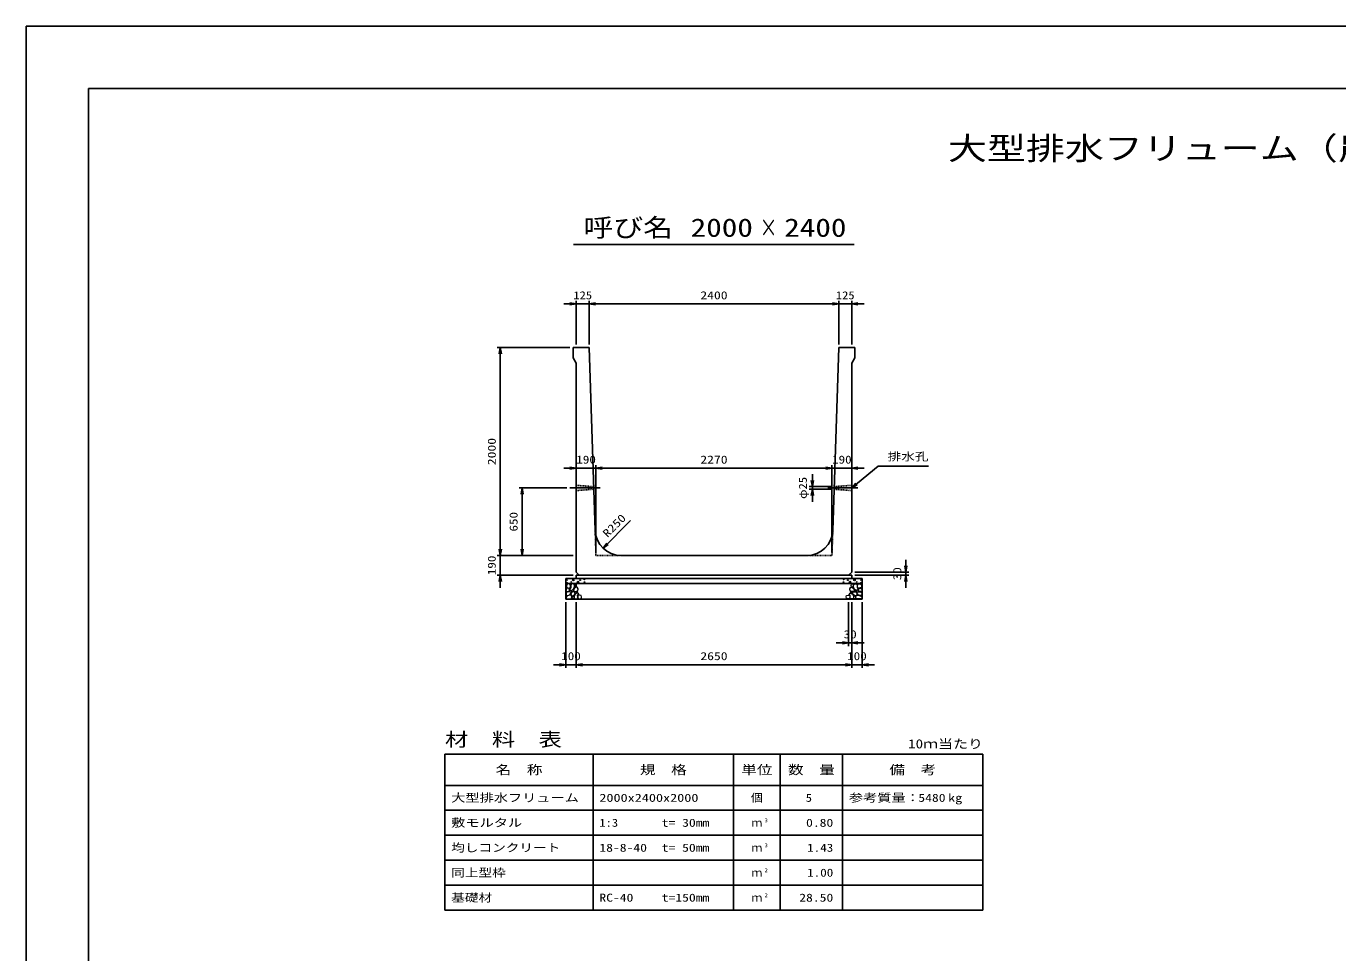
# Model space of a CAD drawing. Units: millimetres at full size. Extents: x 0 to 25230, y 0 to 17820.
# Drawn here: x 0 to 12615, y 8910 to 17820 of the extents above; entities that cross this region are included whole.
import ezdxf
from ezdxf.enums import TextEntityAlignment as Align

# ---------------------------------------------------------------- set-up
doc = ezdxf.new("R2010")
doc.units = ezdxf.units.MM
doc.linetypes.add('CHAIN', pattern=[18.5, 12, -1.5, 3.5, -1.5])
doc.linetypes.add('DASHED_SPACED', pattern=[12, 6, -6])
for name, color, linetype, lineweight in [('0_2', 7, 'Continuous', 25), ('D-BMK', 2, 'CHAIN', 25), ('D-DCR-HCHn', 4, 'Continuous', 9), ('D-MTR-FRAM', 7, 'Continuous', 25), ('D-MTR-LINE', 7, 'Continuous', 25), ('D-STR-DIM', 7, 'Continuous', 25), ('D-STR-STRn', 1, 'Continuous', 25), ('D-TTL', 2, 'Continuous', 25), ('D-TTL-TXT', 7, 'Continuous', 25)]:
    doc.layers.add(name, color=color, linetype=linetype, lineweight=lineweight)
doc.layers.add('D-MTR', color=7, linetype='Continuous')
doc.layers.add('D-MTR-TXT', color=7, linetype='Continuous')
doc.styles.add('ＭＳ ゴシック', font='')
doc.styles.get('ＭＳ ゴシック').set_extended_font_data('MS Gothic')

# ---------------------------------------------------------------- blocks, each defined once
blk = doc.blocks.new('open_arrow')
at = {"color": 0, "linetype": 'Continuous', "lineweight": -2}
blk.add_lwpolyline([(7.5, 1.25), (0, 0), (7.5, -1.25)], dxfattribs=at)

msp = doc.modelspace()

# ---------------------------------------------------------------- linework, layer by layer
at = {"layer": '0_2'}
for p, q in [((5200, 13380), (4740, 13380)), ((4770, 13380), (4770, 12730)), ((5260, 12730), (4740, 12730)), ((7910, 12280), (7910, 11860)), ((7940, 12280), (7940, 11860)), ((8060, 11890), (7790, 11890))]:
    msp.add_line(p, q, dxfattribs=at)
at = {"layer": 'D-BMK'}
for p, q in [((5230, 13380), (5518.875, 13380)), ((7711.125, 13380), (8000, 13380))]:
    msp.add_line(p, q, dxfattribs=at)
at = {"layer": 'D-DCR-HCHn'}
for points in [[(5195.46, 12410.356), (5190.26, 12394.753), (5197.194, 12384.352), (5214.53, 12382.618), (5226.366, 12387.699), (5221.464, 12399.954), (5224.932, 12406.889), (5217.997, 12413.823), (5207.596, 12417.29)], [(5228.366, 12352.757), (5241.208, 12372.019), (5239.603, 12376.834), (5221.946, 12381.65), (5205.894, 12380.045), (5194.658, 12370.414), (5193.052, 12359.177), (5194.658, 12347.941), (5207.499, 12344.731)], [(5228.399, 12453.696), (5212.796, 12457.163), (5198.928, 12450.228), (5197.194, 12434.626), (5200.661, 12422.491), (5217.997, 12417.29), (5230.132, 12417.29), (5235.333, 12425.958), (5235.333, 12445.028)], [(5242.267, 12455.429), (5237.067, 12439.827), (5238.8, 12422.491), (5226.665, 12403.421), (5242.267, 12394.753), (5259.603, 12403.421), (5270.005, 12417.29), (5273.472, 12439.827), (5270.005, 12451.962), (5259.603, 12457.163)], [(5245.735, 12394.753), (5237.067, 12387.819), (5240.534, 12382.618), (5252.669, 12382.618), (5257.87, 12384.352), (5261.337, 12391.286), (5256.136, 12396.487)], [(5273.311, 12352.757), (5281.337, 12372.019), (5274.916, 12380.045), (5255.654, 12380.045), (5247.628, 12376.834), (5239.603, 12365.598), (5239.603, 12355.967), (5247.628, 12343.125), (5257.259, 12341.52)], [(5271.739, 12413.823), (5263.071, 12393.02), (5270.005, 12384.352), (5290.808, 12384.352), (5299.476, 12387.819), (5308.144, 12399.954), (5308.144, 12410.356), (5299.476, 12424.224), (5289.074, 12425.958)], [(5300.599, 12314.232), (5305.415, 12328.679), (5303.81, 12344.731), (5315.046, 12362.388), (5300.599, 12370.414), (5284.548, 12362.388), (5274.916, 12349.546), (5271.706, 12328.679), (5274.916, 12317.443), (5284.548, 12312.627)], [(5275.206, 12451.962), (5275.206, 12431.159), (5283.874, 12425.958), (5292.542, 12431.159), (5294.275, 12443.294), (5292.542, 12453.696), (5280.407, 12457.163)], [(5297.389, 12370.414), (5305.415, 12376.834), (5302.204, 12381.65), (5290.968, 12381.65), (5286.153, 12380.045), (5282.942, 12373.624), (5287.758, 12368.808)], [(7929.401, 12314.232), (7924.585, 12328.679), (7926.19, 12344.731), (7914.954, 12362.388), (7929.401, 12370.414), (7945.452, 12362.388), (7955.084, 12349.546), (7958.294, 12328.679), (7955.084, 12317.443), (7945.452, 12312.627)], [(7958.261, 12413.823), (7966.929, 12393.02), (7959.995, 12384.352), (7939.192, 12384.352), (7930.524, 12387.819), (7921.856, 12399.954), (7921.856, 12410.356), (7930.524, 12424.224), (7940.926, 12425.958)], [(7932.611, 12370.414), (7924.585, 12376.834), (7927.796, 12381.65), (7939.032, 12381.65), (7943.847, 12380.045), (7947.058, 12373.624), (7942.242, 12368.808)], [(7954.794, 12451.962), (7954.794, 12431.159), (7946.126, 12425.958), (7937.458, 12431.159), (7935.725, 12443.294), (7937.458, 12453.696), (7949.593, 12457.163)], [(7956.689, 12352.757), (7948.663, 12372.019), (7955.084, 12380.045), (7974.346, 12380.045), (7982.372, 12376.834), (7990.397, 12365.598), (7990.397, 12355.967), (7982.372, 12343.125), (7972.741, 12341.52)], [(7987.733, 12455.429), (7992.933, 12439.827), (7991.2, 12422.491), (8003.335, 12403.421), (7987.733, 12394.753), (7970.397, 12403.421), (7959.995, 12417.29), (7956.528, 12439.827), (7959.995, 12451.962), (7970.397, 12457.163)], [(7984.265, 12394.753), (7992.933, 12387.819), (7989.466, 12382.618), (7977.331, 12382.618), (7972.13, 12384.352), (7968.663, 12391.286), (7973.864, 12396.487)], [(8001.634, 12352.757), (7988.792, 12372.019), (7990.397, 12376.834), (8008.054, 12381.65), (8024.106, 12380.045), (8035.342, 12370.414), (8036.948, 12359.177), (8035.342, 12347.941), (8022.501, 12344.731)], [(8001.601, 12453.696), (8017.204, 12457.163), (8031.072, 12450.228), (8032.806, 12434.626), (8029.339, 12422.491), (8012.003, 12417.29), (7999.868, 12417.29), (7994.667, 12425.958), (7994.667, 12445.028)], [(8034.54, 12410.356), (8039.74, 12394.753), (8032.806, 12384.352), (8015.47, 12382.618), (8003.634, 12387.699), (8008.536, 12399.954), (8005.068, 12406.889), (8012.003, 12413.823), (8022.404, 12417.29)], [(5234.787, 12312.627), (5246.023, 12317.443), (5249.234, 12333.494), (5242.813, 12344.731), (5231.577, 12347.941), (5217.13, 12346.336), (5201.078, 12339.915), (5193.052, 12330.284), (5193.052, 12319.048), (5197.868, 12312.627), (5217.13, 12314.232)], [(5270.101, 12317.443), (5270.101, 12336.705), (5262.075, 12341.52), (5254.049, 12336.705), (5252.444, 12325.469), (5254.049, 12315.837), (5265.285, 12312.627)], [(5313.441, 12315.837), (5327.887, 12312.627), (5340.729, 12319.048), (5342.334, 12333.494), (5339.124, 12344.731), (5323.072, 12349.546), (5311.836, 12349.546), (5307.02, 12341.52), (5307.02, 12323.863)], [(7916.559, 12315.837), (7902.113, 12312.627), (7889.271, 12319.048), (7887.666, 12333.494), (7890.876, 12344.731), (7906.928, 12349.546), (7918.164, 12349.546), (7922.98, 12341.52), (7922.98, 12323.863)], [(7959.899, 12317.443), (7959.899, 12336.705), (7967.925, 12341.52), (7975.951, 12336.705), (7977.556, 12325.469), (7975.951, 12315.837), (7964.715, 12312.627)], [(7995.213, 12312.627), (7983.977, 12317.443), (7980.766, 12333.494), (7987.187, 12344.731), (7998.423, 12347.941), (8012.87, 12346.336), (8028.922, 12339.915), (8036.948, 12330.284), (8036.948, 12319.048), (8032.132, 12312.627), (8012.87, 12314.232)]]:
    msp.add_lwpolyline(points, close=True, dxfattribs=at)
for centre, radius in [((5200.727, 12493.955), 3), ((5263.336, 12493.955), 7.5), ((5327.708, 12493.164), 3), ((5368.131, 12500.006), 3), ((7861.869, 12500.006), 3), ((7902.292, 12493.164), 3), ((7966.664, 12493.955), 7.5), ((8029.273, 12493.955), 3), ((5201.869, 12468.91), 3), ((5242.292, 12475.752), 3), ((5306.664, 12474.961), 7.5), ((5369.273, 12474.961), 3), ((7860.727, 12474.961), 3), ((7923.336, 12474.961), 7.5), ((7987.708, 12475.752), 3), ((8028.131, 12468.91), 3)]:
    msp.add_circle(centre, radius, dxfattribs=at)
at = {"layer": 'D-MTR-FRAM'}
for p, q in [((4027.5, 10820), (9202.5, 10820)), ((4027.5, 10820), (4027.5, 9320)), ((9202.5, 10820), (9202.5, 9320)), ((4027.5, 9320), (9202.5, 9320))]:
    msp.add_line(p, q, dxfattribs=at)
at = {"layer": 'D-MTR-LINE'}
for p, q in [((5452.5, 10820), (5452.5, 9320)), ((6802.5, 10820), (6802.5, 9320)), ((7252.5, 10820), (7252.5, 9320)), ((7852.5, 10820), (7852.5, 9320)), ((4027.5, 10520), (9202.5, 10520)), ((4027.5, 10280), (9202.5, 10280)), ((4027.5, 10040), (9202.5, 10040)), ((4027.5, 9800), (9202.5, 9800)), ((4027.5, 9560), (9202.5, 9560))]:
    msp.add_line(p, q, dxfattribs=at)
at = {"layer": 'D-STR-DIM'}
for p, q in [((5170, 15150), (5535, 15150)), ((5290, 14760), (5290, 15180)), ((5415, 14760), (5415, 15180)), ((5415, 14760), (5415, 15180)), ((5415, 15150), (7815, 15150)), ((7695, 15150), (8060, 15150)), ((7815, 14760), (7815, 15180)), ((7815, 14760), (7815, 15180)), ((7940, 14760), (7940, 15180)), ((5230, 14730), (4530, 14730)), ((4560, 14730), (4560, 12730)), ((5170, 13570), (5600, 13570)), ((5480, 12760), (5480, 13600)), ((5480, 12760), (5480, 13600)), ((5480, 13570), (7750, 13570)), ((7561.125, 13512.5), (7561.125, 13247.5)), ((7630, 13570), (8060, 13570)), ((7750, 12760), (7750, 13600)), ((7750, 12760), (7750, 13600)), ((7741.531, 13392.5), (7531.125, 13392.5)), ((7740.719, 13367.5), (7531.125, 13367.5)), ((5548.125, 12800.375), (5813.29, 13065.54)), ((4560, 12850), (4560, 12420)), ((5260, 12730), (4530, 12730)), ((5260, 12730), (4530, 12730)), ((8460, 12690), (8460, 12420)), ((5260, 12540), (4530, 12540)), ((7970, 12570), (8490, 12570)), ((7970, 12540), (8490, 12540)), ((5190, 12280), (5190, 11650)), ((5290, 12280), (5290, 11650)), ((5290, 12280), (5290, 11650)), ((7940, 12280), (7940, 11650)), ((7940, 12280), (7940, 11650)), ((8040, 12280), (8040, 11650)), ((5410, 11680), (5070, 11680)), ((5290, 11680), (7940, 11680)), ((8160, 11680), (7820, 11680))]:
    msp.add_line(p, q, dxfattribs=at)
msp.add_lwpolyline([(7940, 13380), (8195, 13590), (8255, 13590), (8679.416, 13590)], dxfattribs=at)
at = {"layer": 'D-STR-STRn'}
for p, q in [((5260, 14730), (5415, 14730)), ((5260, 14630), (5260, 14730)), ((5415, 14730), (5472.139, 12971.879)), ((7815, 14730), (7757.861, 12971.879)), ((7970, 14730), (7815, 14730)), ((7970, 14630), (7970, 14730)), ((5260, 14630), (5290, 14580)), ((5290, 12570), (5290, 14580)), ((7970, 14630), (7940, 14580)), ((7940, 12570), (7940, 14580)), ((5722.007, 12730), (7507.993, 12730)), ((5190, 12310), (5190, 12510)), ((5190, 12510), (8040, 12510)), ((5290, 12570), (5320, 12540)), ((5290, 12540), (7940, 12540)), ((5290, 12540), (5290, 12510)), ((7940, 12570), (7910, 12540)), ((7940, 12540), (7940, 12510)), ((8040, 12310), (8040, 12510)), ((5190, 12460), (8040, 12460)), ((5190, 12310), (8040, 12310))]:
    msp.add_line(p, q, dxfattribs=at)
at = {"layer": 'D-STR-STRn', "color": 2, "linetype": 'DASHED_SPACED'}
for p, q in [((5458.469, 13392.5), (5290, 13405)), ((7940, 13405), (7771.531, 13392.5)), ((5459.281, 13367.5), (5290, 13355)), ((7940, 13355), (7770.719, 13367.5)), ((5472.139, 12971.879), (5480, 12730)), ((7757.861, 12971.879), (7750, 12730)), ((5480, 12730), (5722.007, 12730)), ((7750, 12730), (7507.993, 12730))]:
    msp.add_line(p, q, dxfattribs=at)
at = {"layer": 'D-STR-STRn'}
for centre, start, end in [((5722.007, 12980), 181.86146, 270), ((7507.993, 12980), 270, 358.13854)]:
    msp.add_arc(centre, 250, start, end, dxfattribs=at)
at = {"layer": 'D-TTL'}
for points in [[(0, 0), (25230, 0), (25230, 17820), (0, 17820)], [(600, 600), (24630, 600), (24630, 17220), (600, 17220)]]:
    msp.add_lwpolyline(points, close=True, dxfattribs=at)
at = {"layer": 'D-TTL-TXT'}
msp.add_line((5265, 15720), (7965, 15720), dxfattribs=at)

# ---------------------------------------------------------------- block references
at = {"layer": '0_2', "xscale": 8, "yscale": 8}
for p, rotation in [((4770, 13380), 270), ((4770, 12730), 90), ((7910, 11890), 180)]:
    msp.add_blockref('open_arrow', p, dxfattribs=dict(at, rotation=rotation))
msp.add_blockref('open_arrow', (7940, 11890), dxfattribs=at)
at = {"layer": 'D-STR-DIM', "xscale": 8, "yscale": 8}
for p, rotation in [((5290, 15150), 180), ((7815, 15150), 180), ((7815, 15150), 180), ((4560, 14730), 270), ((5290, 13570), 180), ((7750, 13570), 180), ((7750, 13570), 180), ((7561.125, 13392.5), 90), ((7940, 13380), 39.5), ((7561.125, 13367.5), 270), ((4560, 12730), 90), ((4560, 12730), 90), ((5548.125, 12800.375), 45), ((8460, 12570), 90), ((4560, 12540), 270), ((8460, 12540), 270), ((5190, 11680), 180), ((7940, 11680), 180), ((7940, 11680), 180)]:
    msp.add_blockref('open_arrow', p, dxfattribs=dict(at, rotation=rotation))
for p in [(5415, 15150), (5415, 15150), (7940, 15150), (5480, 13570), (5480, 13570), (7940, 13570), (5290, 11680), (5290, 11680), (8040, 11680)]:
    msp.add_blockref('open_arrow', p, dxfattribs=at)

# ---------------------------------------------------------------- texts
at = {"layer": '0_2', "style": 'ＭＳ ゴシック', "width": 1.2}
msp.add_text('650', height=76.98, rotation=90, dxfattribs=at).set_placement((4687.5, 13055), align=Align.MIDDLE_CENTER)
msp.add_text('30', height=76.98, dxfattribs=at).set_placement((7925, 11972.5), align=Align.MIDDLE_CENTER)
at = {"layer": 'D-MTR', "style": 'ＭＳ ゴシック', "width": 1.25}
msp.add_text('材\u3000料\u3000表', height=132, dxfattribs=at).set_placement((4027.5, 10856), align=Align.BOTTOM_LEFT)
at = {"layer": 'D-MTR', "style": 'ＭＳ ゴシック', "width": 1.2}
msp.add_text('10ｍ当たり', height=87.98, dxfattribs=at).set_placement((9202.5, 10849), align=Align.BOTTOM_RIGHT)
at = {"layer": 'D-MTR-TXT', "style": 'ＭＳ ゴシック'}
for s, height, width, p in [('名\u3000称', 87.98, 1.25, (4740, 10670)), ('規\u3000格', 87.98, 1.25, (6127.5, 10670)), ('単位', 87.98, 1.25, (7027.5, 10670)), ('数\u3000量', 87.98, 1.25, (7552.5, 10670)), ('備\u3000考', 87.98, 1.25, (8527.5, 10670)), ('個', 76.98, 1.1, (7027.5, 10400))]:
    msp.add_text(s, height=height, dxfattribs=dict(at, width=width)).set_placement(p, align=Align.MIDDLE_CENTER)
for s, width, p in [('大型排水フリューム', 1.3, (4087.5, 10400)), ('2000x2400x2000', 1.3, (5512.5, 10400)), ('参考質量：    kg', 1.3, (7912.5, 10400)), ('敷モルタル', 1.3, (4087.5, 10160)), ('1:3', 1.15, (5512.5, 10160)), ('t= 30mm', 1.25, (6112.5, 10160)), ('均しコンクリート', 1.25, (4087.5, 9920)), ('18-8-40', 1.25, (5512.5, 9920)), ('t= 50mm', 1.25, (6112.5, 9920)), ('同上型枠', 1.25, (4087.5, 9680)), ('基礎材', 1.25, (4087.5, 9440)), ('RC-40', 1.25, (5512.5, 9440)), ('t=150mm', 1.25, (6112.5, 9440))]:
    msp.add_text(s, height=76.98, dxfattribs=dict(at, width=width)).set_placement(p, align=Align.MIDDLE_LEFT)
for s, width, p in [('5', 1.15, (7557.83, 10400)), ('5480', 1.25, (8842.5, 10400)), ('0.80', 1.25, (7762.5, 10160)), ('1.43', 1.2, (7762.5, 9920)), ('1.00', 1.2, (7762.5, 9680)), ('28.50', 1.25, (7762.5, 9440))]:
    msp.add_text(s, height=76.98, dxfattribs=dict(at, width=width)).set_placement(p, align=Align.MIDDLE_RIGHT)
for p in [(7027.5, 10160), (7027.5, 9920), (7027.5, 9680), (7027.5, 9440)]:
    msp.add_text('ｍ', height=76.98, dxfattribs=at).set_placement(p, align=Align.MIDDLE_CENTER)
at = {"layer": 'D-MTR-TXT', "style": 'ＭＳ ゴシック', "width": 1.15}
for s, p in [('3', (7102.5, 10153)), ('3', (7102.5, 9913)), ('2', (7102.5, 9673)), ('2', (7102.5, 9433))]:
    msp.add_text(s, height=38.49, dxfattribs=at).set_placement(p, align=Align.BOTTOM_LEFT)
at = {"layer": 'D-STR-DIM', "style": 'ＭＳ ゴシック'}
for s, width, p in [('125', 1.15, (5352.5, 15232.5)), ('2400', 1.25, (6615, 15232.5)), ('125', 1.15, (7877.5, 15232.5)), ('190', 1.2, (5385, 13652.5)), ('2270', 1.25, (6615, 13652.5)), ('190', 1.2, (7845, 13652.5)), ('100', 1.2, (5240, 11762.5)), ('2650', 1.25, (6615, 11762.5)), ('100', 1.2, (7990, 11762.5))]:
    msp.add_text(s, height=76.98, dxfattribs=dict(at, width=width)).set_placement(p, align=Align.MIDDLE_CENTER)
for s, width, p in [('2000', 1.25, (4477.5, 13730)), ('φ25', 1.15, (7470.097, 13380)), ('190', 1.2, (4477.5, 12635)), ('30', 1.2, (8377.5, 12555))]:
    msp.add_text(s, height=76.98, rotation=90, dxfattribs=dict(at, width=width)).set_placement(p, align=Align.MIDDLE_CENTER)
at = {"layer": 'D-STR-DIM', "style": 'ＭＳ ゴシック', "width": 1.25}
msp.add_text('排水孔', height=76.98, dxfattribs=at).set_placement((8285, 13620), align=Align.BOTTOM_LEFT)
msp.add_text('R250', height=76.98, rotation=45, dxfattribs=at).set_placement((5606.535, 12881.412), align=Align.BOTTOM_LEFT)
at = {"layer": 'D-TTL-TXT', "style": 'ＭＳ ゴシック'}
for s, height, width, p in [('大型排水フリューム（農業土木事業協会型）', 219.9, 1.25, (12615, 16470)), ('呼び名', 176, 1.2, (5790, 15742.5)), ('2000', 176, 1.25, (6690, 15742.5)), ('×', 176, 0.7, (7140, 15742.5)), ('2400', 176, 1.25, (7590, 15742.5))]:
    msp.add_text(s, height=height, dxfattribs=dict(at, width=width)).set_placement(p, align=Align.BOTTOM_CENTER)

doc.saveas('drawing.dxf')
